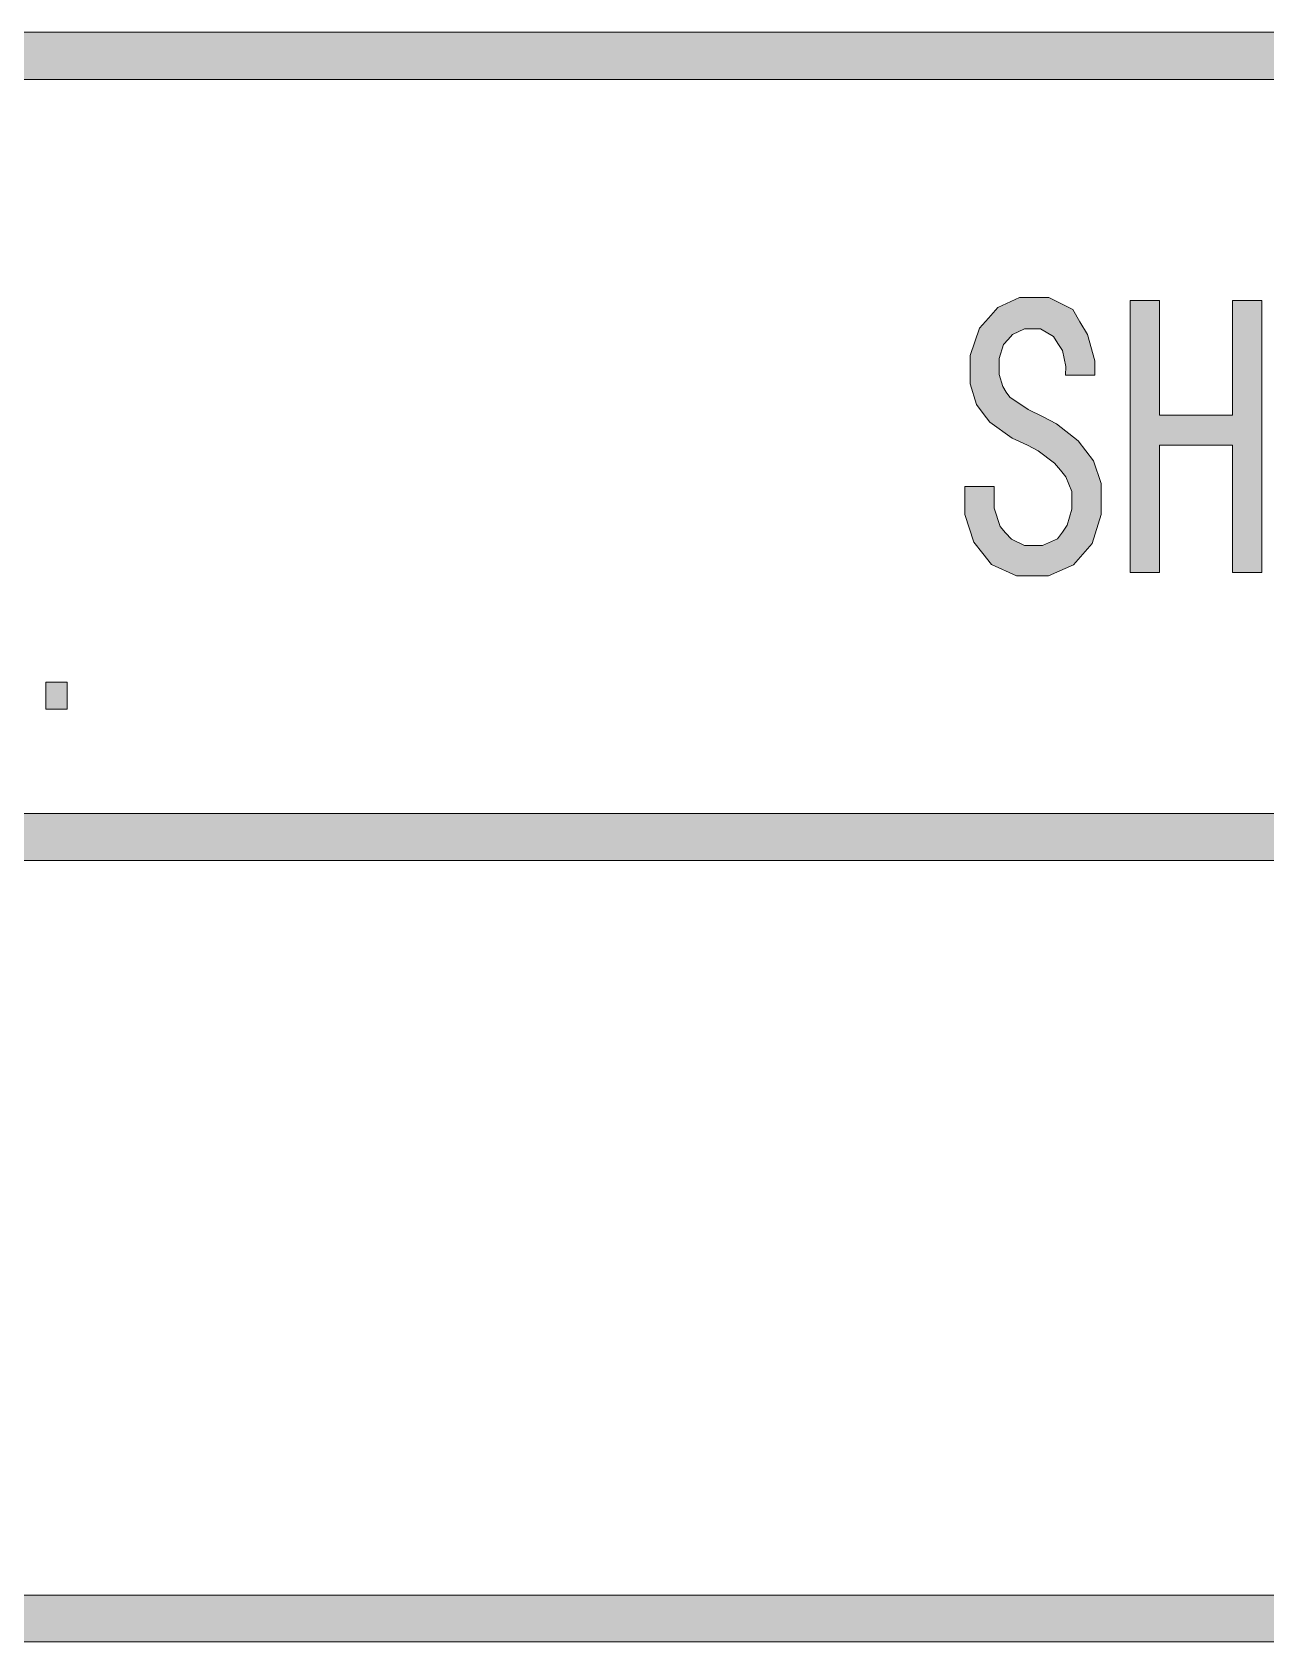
# Model space of a CAD drawing. Header units: millimetres. Extents: x 0 to 829, y 0 to 586.
# Drawn here: x 782.22 to 793.38, y 47.93 to 62.49 of the extents above; entities that cross this region are included whole.
import ezdxf

# ---------------------------------------------------------------- set-up
doc = ezdxf.new("R2010")
doc.units = ezdxf.units.MM

msp = doc.modelspace()

# ---------------------------------------------------------------- hatches: boundary and pattern name
h = msp.add_hatch(color=0)
h.dxf.hatch_style = 2
h.paths.add_polyline_path([(819.294639, 62.491056), (819.294639, 62.064194), (769.958667, 62.064194), (769.958667, 62.491056)])
h = msp.add_hatch(color=0)
h.dxf.hatch_style = 2
h.paths.add_polyline_path([(791.890861, 58.293), (791.890861, 58.127194), (791.809722, 57.866139), (791.725056, 57.767361), (791.640389, 57.672111), (791.414611, 57.573333), (791.269972, 57.573333), (791.125333, 57.573333), (790.899556, 57.675639), (790.821944, 57.774417), (790.740806, 57.876722), (790.659667, 58.127194), (790.659667, 58.278889), (790.659667, 58.381194), (790.92425, 58.381194), (790.92425, 58.293), (790.92425, 58.183639), (790.977167, 58.017833), (791.026556, 57.961389), (791.079472, 57.904944), (791.199417, 57.8485), (791.269972, 57.8485), (791.361694, 57.8485), (791.49575, 57.908472), (791.541611, 57.968444), (791.583944, 58.031944), (791.626278, 58.176583), (791.626278, 58.264778), (791.626278, 58.335333), (791.573361, 58.469389), (791.523972, 58.529361), (791.471056, 58.592861), (791.322889, 58.702222), (791.224111, 58.755139), (791.086528, 58.818639), (790.885444, 58.963278), (790.825472, 59.040889), (790.7655, 59.122028), (790.705528, 59.309), (790.705528, 59.414833), (790.705528, 59.566528), (790.790194, 59.813472), (790.871333, 59.905194), (790.956, 60.000444), (791.153556, 60.092167), (791.269972, 60.092167), (791.418139, 60.092167), (791.636861, 59.982806), (791.700361, 59.869917), (791.767389, 59.757028), (791.834417, 59.517139), (791.834417, 59.386611), (791.569833, 59.386611), (791.573361, 59.46775), (791.541611, 59.612389), (791.499278, 59.675889), (791.460472, 59.739389), (791.344056, 59.806417), (791.269972, 59.806417), (791.199417, 59.806417), (791.090056, 59.757028), (791.05125, 59.711167), (791.008917, 59.665306), (790.970111, 59.538306), (790.970111, 59.460694), (790.970111, 59.393667), (791.001861, 59.284306), (791.033611, 59.234917), (791.065361, 59.189056), (791.231167, 59.076167), (791.361694, 59.012667), (791.488694, 58.949167), (791.682722, 58.793944), (791.753278, 58.702222), (791.823833, 58.614028), (791.890861, 58.409417)])
h = msp.add_hatch(color=0)
h.dxf.hatch_style = 2
h.paths.add_polyline_path([(793.344306, 57.601556), (793.079722, 57.601556), (793.079722, 58.755139), (792.420028, 58.755139), (792.420028, 57.601556), (792.155444, 57.601556), (792.155444, 60.063944), (792.420028, 60.063944), (792.420028, 59.026778), (793.079722, 59.026778), (793.079722, 60.063944), (793.344306, 60.063944)])
h = msp.add_hatch(color=0)
h.dxf.hatch_style = 2
h.paths.add_polyline_path([(782.538722, 56.366833), (782.344694, 56.366833), (782.344694, 56.61025), (782.538722, 56.61025)])
h = msp.add_hatch(color=0)
h.dxf.hatch_style = 2
h.paths.add_polyline_path([(819.294639, 55.421389), (819.294639, 54.998056), (769.958667, 54.998056), (769.958667, 55.421389)])
h = msp.add_hatch(color=0)
h.dxf.hatch_style = 2
h.paths.add_polyline_path([(819.294639, 48.351722), (819.294639, 47.928389), (769.958667, 47.928389), (769.958667, 48.351722)])

# ---------------------------------------------------------------- linework, layer by layer
at = {"color": 0, "lineweight": 0}
for points in [[(819.294639, 62.491056), (819.294639, 62.064194), (769.958667, 62.064194), (769.958667, 62.491056)], [(791.890861, 58.293), (791.890861, 58.127194), (791.809722, 57.866139), (791.725056, 57.767361), (791.640389, 57.672111), (791.414611, 57.573333), (791.269972, 57.573333), (791.125333, 57.573333), (790.899556, 57.675639), (790.821944, 57.774417), (790.740806, 57.876722), (790.659667, 58.127194), (790.659667, 58.278889), (790.659667, 58.381194), (790.92425, 58.381194), (790.92425, 58.293), (790.92425, 58.183639), (790.977167, 58.017833), (791.026556, 57.961389), (791.079472, 57.904944), (791.199417, 57.8485), (791.269972, 57.8485), (791.361694, 57.8485), (791.49575, 57.908472), (791.541611, 57.968444), (791.583944, 58.031944), (791.626278, 58.176583), (791.626278, 58.264778), (791.626278, 58.335333), (791.573361, 58.469389), (791.523972, 58.529361), (791.471056, 58.592861), (791.322889, 58.702222), (791.224111, 58.755139), (791.086528, 58.818639), (790.885444, 58.963278), (790.825472, 59.040889), (790.7655, 59.122028), (790.705528, 59.309), (790.705528, 59.414833), (790.705528, 59.566528), (790.790194, 59.813472), (790.871333, 59.905194), (790.956, 60.000444), (791.153556, 60.092167), (791.269972, 60.092167), (791.418139, 60.092167), (791.636861, 59.982806), (791.700361, 59.869917), (791.767389, 59.757028), (791.834417, 59.517139), (791.834417, 59.386611), (791.569833, 59.386611), (791.573361, 59.46775), (791.541611, 59.612389), (791.499278, 59.675889), (791.460472, 59.739389), (791.344056, 59.806417), (791.269972, 59.806417), (791.199417, 59.806417), (791.090056, 59.757028), (791.05125, 59.711167), (791.008917, 59.665306), (790.970111, 59.538306), (790.970111, 59.460694), (790.970111, 59.393667), (791.001861, 59.284306), (791.033611, 59.234917), (791.065361, 59.189056), (791.231167, 59.076167), (791.361694, 59.012667), (791.488694, 58.949167), (791.682722, 58.793944), (791.753278, 58.702222), (791.823833, 58.614028), (791.890861, 58.409417)], [(793.344306, 57.601556), (793.079722, 57.601556), (793.079722, 58.755139), (792.420028, 58.755139), (792.420028, 57.601556), (792.155444, 57.601556), (792.155444, 60.063944), (792.420028, 60.063944), (792.420028, 59.026778), (793.079722, 59.026778), (793.079722, 60.063944), (793.344306, 60.063944)], [(782.538722, 56.366833), (782.344694, 56.366833), (782.344694, 56.61025), (782.538722, 56.61025)], [(819.294639, 55.421389), (819.294639, 54.998056), (769.958667, 54.998056), (769.958667, 55.421389)], [(819.294639, 48.351722), (819.294639, 47.928389), (769.958667, 47.928389), (769.958667, 48.351722)]]:
    msp.add_lwpolyline(points, close=True, dxfattribs=at)

doc.saveas('drawing.dxf')
